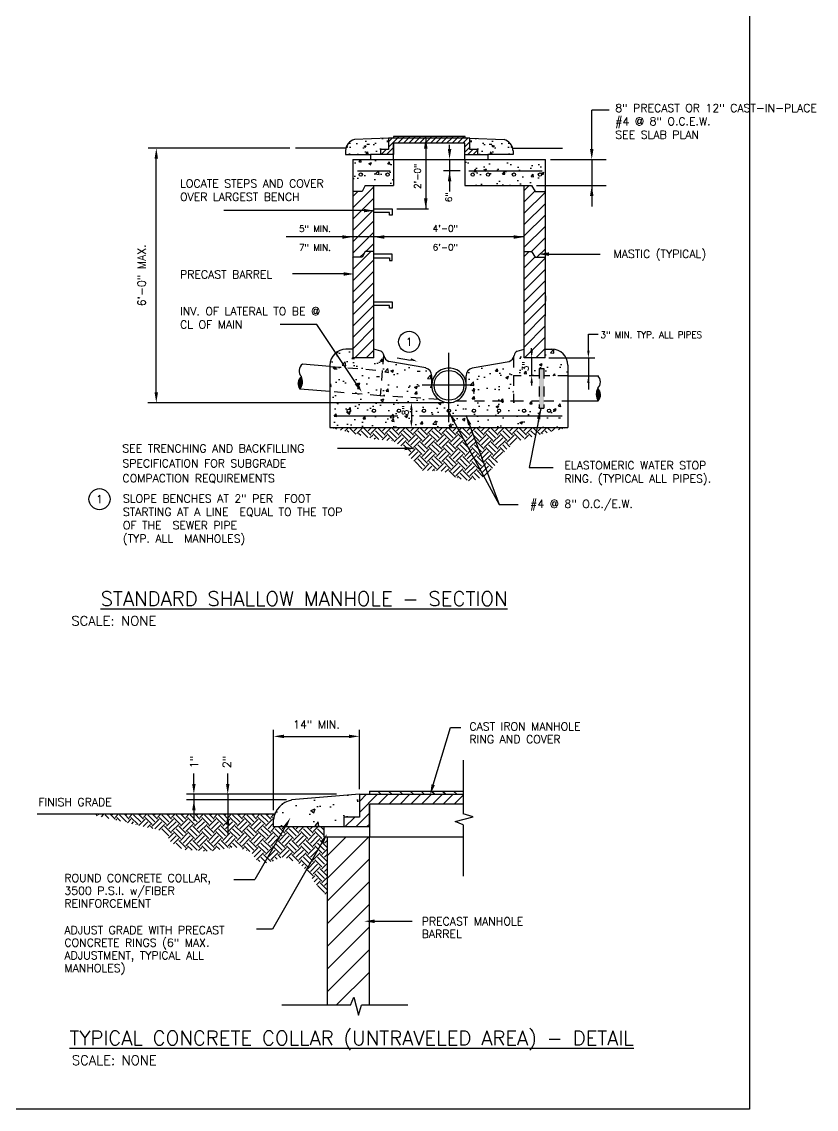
# Model space of a CAD drawing. Header units: inches. Extents: x 2.6 to 32.3, y 1.6 to 22.4.
# Drawn here: x 22.35 to 32.27, y 1.62 to 15.2 of the extents above; entities that cross this region are included whole.
import ezdxf
from ezdxf.enums import TextEntityAlignment as Align

# ---------------------------------------------------------------- set-up
doc = ezdxf.new("R2010")
doc.units = ezdxf.units.IN
doc.header["$MEASUREMENT"] = 0
doc.linetypes.add('CL7', pattern=[1.1875, 1, -0.0625, 0.0625, -0.0625])
doc.linetypes.add('HD2', pattern=[0.1875, 0.125, -0.0625])
for name, color, linetype in [('W-ANNO-COMM-CENT', 1, 'CL7'), ('W-ANNO-TXT2', 2, 'Continuous'), ('W-ANNO-TXT4', 4, 'Continuous'), ('W-COMM-DET1', 1, 'Continuous'), ('W-COMM-DET2', 2, 'Continuous'), ('W-COMM-DET3', 3, 'Continuous'), ('W-COMM-DET4', 4, 'Continuous'), ('W-COMM-DET6', 6, 'Continuous')]:
    doc.layers.add(name, color=color, linetype=linetype)
doc.styles.add('10', font='ROMANS.shx', dxfattribs={"height": 0.1})
doc.styles.add('12', font='ROMANS.shx', dxfattribs={"height": 0.12})
doc.styles.add('18', font='ROMANS.shx', dxfattribs={"height": 0.18})
doc.styles.add('6', font='ROMANS', dxfattribs={"height": 0.06})
doc.styles.add('8', font='ROMANS.shx', dxfattribs={"height": 0.08})
pattern_1 = [(45, (14.49052, 1276.30506), (-0.070710678, 0.070710678), [])]

# ---------------------------------------------------------------- blocks, each defined once
blk = doc.blocks.new('*X8')
at = {"color": 0}
for p, q in [((13.229, 21.361), (13.377, 21.509)), ((13.229, 21.449), (13.288, 21.509)), ((13.384, 21.427), (13.465, 21.509)), ((13.472, 21.427), (13.554, 21.509)), ((13.561, 21.427), (13.642, 21.509)), ((13.649, 21.427), (13.73, 21.509)), ((13.738, 21.427), (13.819, 21.509)), ((13.826, 21.427), (13.907, 21.509)), ((13.914, 21.427), (13.996, 21.509)), ((14.003, 21.427), (14.084, 21.509)), ((14.091, 21.427), (14.172, 21.509)), ((14.179, 21.427), (14.261, 21.509)), ((14.268, 21.427), (14.349, 21.509)), ((14.356, 21.427), (14.437, 21.509)), ((14.445, 21.427), (14.526, 21.509)), ((13.102, 21.322), (13.103, 21.323)), ((13.11, 21.242), (13.191, 21.323)), ((13.199, 21.242), (13.31, 21.354)), ((14.48, 21.374), (14.561, 21.455)), ((14.48, 21.285), (14.561, 21.367)), ((14.525, 21.242), (14.606, 21.323)), ((14.613, 21.242), (14.688, 21.317)), ((13.287, 21.242), (13.31, 21.265))]:
    blk.add_line(p, q, dxfattribs=at)
blk = doc.blocks.new('*X9')
at = {"color": 0}
for p, q in [((13.316, 21.509), (13.312, 21.513)), ((13.405, 21.509), (13.38, 21.534)), ((13.493, 21.509), (13.468, 21.534)), ((13.582, 21.509), (13.557, 21.534)), ((13.67, 21.509), (13.645, 21.534)), ((13.758, 21.509), (13.733, 21.534)), ((13.847, 21.509), (13.822, 21.534)), ((13.935, 21.509), (13.91, 21.534)), ((14.024, 21.509), (13.999, 21.534)), ((14.112, 21.509), (14.087, 21.534)), ((14.2, 21.509), (14.175, 21.534)), ((14.289, 21.509), (14.264, 21.534)), ((14.377, 21.509), (14.352, 21.534)), ((14.465, 21.509), (14.44, 21.534))]:
    blk.add_line(p, q, dxfattribs=at)
blk = doc.blocks.new('*X10')
at = {"color": 0}
for p, q in [((19.401, 21.08), (19.424, 21.104)), ((19.412, 21.109), (19.416, 21.113)), ((19.393, 21.037), (19.438, 21.082)), ((19.393, 21.02), (19.444, 21.07)), ((19.395, 21.057), (19.432, 21.093)), ((19.395, 21.003), (19.449, 21.057)), ((19.397, 20.988), (19.452, 21.043)), ((19.401, 20.974), (19.454, 21.027)), ((19.405, 20.961), (19.454, 21.01)), ((19.411, 20.948), (19.451, 20.989)), ((19.417, 20.937), (19.442, 20.962))]:
    blk.add_line(p, q, dxfattribs=at)
blk = doc.blocks.new('CNOTE')
blk.add_circle((0, 0), 0.132)
at = {"style": '10'}
blk.add_attdef('NOTE', text='', height=0.1, dxfattribs=at).set_placement((0, 0), align=Align.MIDDLE)

msp = doc.modelspace()

# ---------------------------------------------------------------- hatches: boundary and pattern name
at = {"layer": 'W-COMM-DET1'}
h = msp.add_hatch(dxfattribs=at)
h.set_pattern_fill('AR-CONC', color=256, scale=0.04, style=0)
h.set_pattern_definition([(50, (32.7821, 1276.43706), (0.286904073, -0.025100854), [0.03, -0.33]), (355, (32.7821, 1276.43706), (-0.055500533, 0.300876853), [0.024, -0.264]), (100.4514, (32.80601, 1276.43496), (0.23140375, 0.275775817), [0.025496076, -0.280456845]), (46.1842, (32.7821, 1276.51706), (0.42689642, -0.06620761), [0.045, -0.495]), (96.6356, (32.8177, 1276.51154), (0.37386508, 0.38964715), [0.03824412, -0.4206852]), (351.1842, (32.7821, 1276.51706), (0.37386478, 0.38964744), [0.036, -0.396]), (21, (32.8221, 1276.49706), (0.23876282, -0.161047556), [0.03, -0.33]), (326, (32.8221, 1276.49706), (0.09732613, 0.29006002), [0.024, -0.264]), (71.4514, (32.842, 1276.48364), (0.33608905, 0.1290122), [0.025496076, -0.280456845]), (37.5, (32.78211, 1276.43706), (0.004863942, 0.1331575415), [0, -0.2608, 0, -0.268, 0, -0.265]), (7.5, (32.7821, 1276.43706), (0.105227815, 0.157764685), [0, -0.1528, 0, -0.2548, 0, -0.101]), (327.5, (32.69291, 1276.43706), (0.2135289745, -0.009021949), [0, -0.1, 0, -0.312, 0, -0.414]), (317.5, (32.6529, 1276.43706), (0.233274468, 0.040041993), [0, -0.13, 0, -0.2072, 0, -0.294])])
h.paths.add_polyline_path([(26.928, 13.751), (26.39, 13.751), (26.39, 13.547), (26.727, 13.547), (26.83, 13.547), (26.83, 13.609), (26.928, 13.609)])
h.paths.add_polyline_path([(26.739, 13.64, -1), (26.709, 13.64, -1)], flags=16)
h.paths.add_polyline_path([(26.502, 13.64, -1), (26.472, 13.64, -1)], flags=16)
h = msp.add_hatch(dxfattribs=at)
h.set_pattern_fill('AR-CONC', color=256, scale=0.04, style=0)
h.set_pattern_definition([(130, (22.09217, 1276.43706), (-0.286904073, -0.025100854), [0.03, -0.33]), (185, (22.09217, 1276.43706), (0.055500533, 0.300876853), [0.024, -0.264]), (79.5486, (22.06826, 1276.43496), (-0.23140375, 0.275775817), [0.025496076, -0.280456845]), (133.8158, (22.09217, 1276.51706), (-0.42689642, -0.06620761), [0.045, -0.495]), (83.3644, (22.0566, 1276.51154), (-0.37386508, 0.38964715), [0.03824412, -0.4206852]), (188.8158, (22.09217, 1276.51706), (-0.37386478, 0.38964744), [0.036, -0.396]), (159, (22.05217, 1276.49706), (-0.23876282, -0.161047556), [0.03, -0.33]), (214, (22.05217, 1276.49706), (-0.09732613, 0.29006002), [0.024, -0.264]), (108.5486, (22.03228, 1276.48364), (-0.33608905, 0.1290122), [0.025496076, -0.280456845]), (142.5, (22.09217, 1276.43706), (-0.004863942, 0.1331575415), [0, -0.2608, 0, -0.268, 0, -0.265]), (172.5, (22.09217, 1276.43706), (-0.105227815, 0.157764685), [0, -0.1528, 0, -0.2548, 0, -0.101]), (212.5, (22.18137, 1276.43706), (-0.2135289745, -0.009021949), [0, -0.1, 0, -0.312, 0, -0.414]), (222.5, (22.22137, 1276.43706), (-0.233274468, 0.040041993), [0, -0.13, 0, -0.2072, 0, -0.294])])
h.paths.add_polyline_path([(27.946, 13.751), (28.484, 13.751), (28.484, 13.547), (28.147, 13.547), (28.044, 13.547), (28.044, 13.609), (27.946, 13.609)])
h.paths.add_polyline_path([(28.136, 13.64, 1), (28.165, 13.64, 1)], flags=16)
h.paths.add_polyline_path([(28.372, 13.64, 1), (28.402, 13.64, 1)], flags=16)
h = msp.add_hatch(dxfattribs=at)
h.set_pattern_fill('AR-CONC', color=256, scale=0.05, style=0)
h.set_pattern_definition([(50, (14.49052, 1276.30506), (0.35863009, -0.03137607), [0.0375, -0.4125]), (355, (14.4905, 1276.30506), (-0.06937567, 0.37609607), [0.03, -0.33]), (100.4514, (14.5204, 1276.30245), (0.28925469, 0.34471977), [0.0318701, -0.35057106]), (46.1842, (14.4905, 1276.40506), (0.53362052, -0.0827595), [0.05625, -0.61875]), (96.6356, (14.535, 1276.39816), (0.46733135, 0.48705894), [0.04780514, -0.5258565]), (351.1842, (14.4905, 1276.40506), (0.46733097, 0.4870593), [0.045, -0.495]), (21, (14.54052, 1276.38006), (0.298453526, -0.201309445), [0.0375, -0.4125]), (326, (14.5405, 1276.38006), (0.12165767, 0.36257502), [0.03, -0.33]), (71.4514, (14.5654, 1276.3633), (0.42011131, 0.16126525), [0.0318701, -0.35057106]), (37.5, (14.49052, 1276.30506), (0.006079928, 0.166446927), [0, -0.326, 0, -0.335, 0, -0.33125]), (7.5, (14.49052, 1276.30506), (0.131534769, 0.197205856), [0, -0.191, 0, -0.3185, 0, -0.12625]), (327.5, (14.37902, 1276.30506), (0.266911218, -0.011277436), [0, -0.125, 0, -0.39, 0, -0.5175]), (317.5, (14.32902, 1276.30506), (0.291593085, 0.05005249), [0, -0.1625, 0, -0.259, 0, -0.3675])])
h.paths.add_polyline_path([(26.99, 13.485), (26.482, 13.485), (26.482, 13.158), (26.99, 13.158)])
h.paths.add_polyline_path([(26.747, 13.325, -1), (26.767, 13.325, -1)], flags=16)
h.paths.add_polyline_path([(26.919, 13.325, -1), (26.939, 13.325, -1)], flags=16)
h.paths.add_polyline_path([(26.562, 13.325, -1), (26.583, 13.325, -1)], flags=16)
h.paths.add_polyline_path([(28.889, 13.485), (28.484, 13.485), (28.147, 13.485), (27.884, 13.485), (27.884, 13.158), (28.889, 13.158)])
h.paths.add_polyline_path([(28.145, 13.325, -1), (28.165, 13.325, -1)], flags=16)
h.paths.add_polyline_path([(27.965, 13.325, -1), (27.986, 13.325, -1)], flags=16)
h.paths.add_polyline_path([(28.321, 13.325, -1), (28.342, 13.325, -1)], flags=16)
h.paths.add_polyline_path([(28.502, 13.325, -1), (28.481, 13.325, -1)], flags=16)
h.paths.add_polyline_path([(28.678, 13.325, -1), (28.658, 13.325, -1)], flags=16)
h.paths.add_polyline_path([(28.839, 13.325, -1), (28.818, 13.325, -1)], flags=16)
h = msp.add_hatch(dxfattribs=at)
h.set_pattern_fill('ANSI31', color=256, scale=0.8, style=0)
h.set_pattern_definition([(45, (12.34827, 1277.05392), (-0.070710678, 0.070710678), [])])
h.paths.add_polyline_path([(26.746, 12.787), (26.745, 13.158), (26.635, 13.158), (26.598, 13.084), (26.482, 13.085), (26.482, 12.262), (26.598, 12.262), (26.635, 12.336), (26.745, 12.336)])
h = msp.add_hatch(dxfattribs=at)
h.set_pattern_fill('ANSI31', color=256, scale=0.8, style=0)
h.set_pattern_definition([(45, (14.49052, 1277.12773), (-0.070710678, 0.070710678), [])])
h.paths.add_polyline_path([(28.889, 12.861), (28.889, 13.086), (28.759, 13.086), (28.715, 13.158), (28.624, 13.158), (28.624, 12.336), (28.715, 12.336), (28.759, 12.263), (28.889, 12.263)])
h = msp.add_hatch(dxfattribs=at)
h.set_pattern_fill('ANSI31', color=256, scale=0.8, style=0)
h.set_pattern_definition(pattern_1)
h.paths.add_polyline_path([(26.482, 12.262), (26.598, 12.262), (26.635, 12.336), (26.745, 12.336), (26.745, 11.005), (26.482, 11.005)])
h = msp.add_hatch(dxfattribs=at)
h.set_pattern_fill('ANSI31', color=256, scale=0.8, style=0)
h.set_pattern_definition(pattern_1)
h.paths.add_polyline_path([(28.889, 12.263), (28.759, 12.263), (28.715, 12.336), (28.624, 12.336), (28.624, 11.005), (28.887, 11.005)])
h = msp.add_hatch(dxfattribs=at)
h.set_pattern_fill('AR-CONC', color=256, scale=0.05, style=0)
h.set_pattern_definition([(50, (-8.54895, 0), (0.35863, -0.031376), [0.0375, -0.4125]), (355, (-8.54895, 0), (-0.0693757, 0.376096), [0.03, -0.33]), (100.4514, (-8.51906, -0.0026), (0.2892544, 0.34472), [0.03187, -0.350571]), (46.1842, (-8.54895, 0.1), (0.5336207, -0.0827596), [0.05625, -0.61875]), (96.6356, (-8.5045, 0.0931), (0.467331, 0.487059), [0.047805, -0.525857]), (351.1842, (-8.54895, 0.1), (0.467331, 0.487059), [0.045, -0.495]), (21, (-8.49895, 0.075), (0.2984535, -0.2013094), [0.0375, -0.4125]), (326, (-8.49895, 0.075), (0.1216577, 0.362575), [0.03, -0.33]), (71.4514, (-8.47408, 0.05822), (0.4201112, 0.1612656), [0.03187, -0.350571]), (37.5, (-8.54895, 0), (0.00607993, 0.16644693), [0, -0.326, 0, -0.335, 0, -0.33125]), (7.5, (-8.54895, 0), (0.1315348, 0.19720586), [0, -0.191, 0, -0.3185, 0, -0.12625]), (327.5, (-8.66045, 0), (0.2669112, -0.01127744), [0, -0.125, 0, -0.39, 0, -0.5175]), (317.5, (-8.71045, 0), (0.2915931, 0.0500525), [0, -0.1625, 0, -0.259, 0, -0.3675])])
edge = h.paths.add_edge_path(flags=16)
edge.add_arc((26.432, 10.345), 0.0206, 0, 360)
edge = h.paths.add_edge_path(flags=16)
edge.add_arc((26.745, 10.345), 0.0206, 0, 360)
edge = h.paths.add_edge_path(flags=16)
edge.add_arc((27.058, 10.345), 0.0206, 0, 360)
edge = h.paths.add_edge_path(flags=16)
edge.add_arc((27.371, 10.345), 0.0206, 0, 360)
edge = h.paths.add_edge_path(flags=16)
edge.add_arc((28.935, 10.345), 0.0206, 0, 360)
edge = h.paths.add_edge_path(flags=16)
edge.add_arc((28.622, 10.345), 0.0206, 0, 360)
edge = h.paths.add_edge_path(flags=16)
edge.add_arc((28.309, 10.345), 0.0206, 0, 360)
edge = h.paths.add_edge_path(flags=16)
edge.add_arc((27.683, 10.345), 0.0206, 0, 360)
edge = h.paths.add_edge_path(flags=16)
edge.add_arc((27.996, 10.345), 0.0206, 0, 360)
edge = h.paths.add_edge_path()
edge.add_line((28.888, 11.114), (28.887, 11.005))
edge.add_line((28.887, 11.005), (28.624, 11.005))
edge.add_line((28.624, 11.005), (28.624, 11.114))
edge.add_line((28.624, 11.114), (28.536, 11.09))
edge.add_arc((28.568, 11.027), 0.0706, 116.8792, 173.8739)
edge.add_arc((28.404, 11.051), 0.0951, 288.3729, 349.5902, ccw=False)
edge.add_line((28.434, 10.961), (27.972, 10.88))
edge.add_arc((27.999, 10.783), 0.1, 105.6326, 180)
edge.add_line((27.899, 10.783), (27.899, 10.663))
edge.add_arc((27.683, 10.663), 0.216, -174.6465, 0.1847, ccw=False)
edge.add_line((27.468, 10.642), (27.468, 10.783))
edge.add_arc((27.368, 10.783), 0.1, 0, 74.3674)
edge.add_line((27.395, 10.88), (26.933, 10.961))
edge.add_arc((26.963, 11.051), 0.0951, 190.4098, 251.6271, ccw=False)
edge.add_arc((26.799, 11.027), 0.0706, 6.1261, 63.1208)
edge.add_line((26.831, 11.09), (26.745, 11.114))
edge.add_line((26.745, 11.114), (26.745, 11.005))
edge.add_line((26.745, 11.005), (26.482, 11.005))
edge.add_line((26.482, 11.005), (26.482, 11.114))
edge.add_line((26.482, 11.114), (26.397, 11.114))
edge.add_arc((26.397, 10.914), 0.2, 90, 180)
edge.add_line((26.197, 10.914), (26.197, 10.137))
edge.add_line((26.197, 10.137), (29.17, 10.137))
edge.add_line((29.17, 10.137), (29.17, 10.468))
edge.add_line((29.17, 10.468), (28.871, 10.468))
edge.add_line((28.871, 10.468), (28.871, 10.379))
edge.add_line((28.871, 10.379), (28.809, 10.379))
edge.add_line((28.809, 10.379), (28.809, 10.468))
edge.add_line((28.809, 10.468), (28.49, 10.468))
edge.add_line((28.49, 10.468), (28.49, 10.783))
edge.add_line((28.49, 10.783), (28.809, 10.783))
edge.add_line((28.809, 10.783), (28.809, 10.872))
edge.add_line((28.809, 10.872), (28.871, 10.872))
edge.add_line((28.871, 10.872), (28.871, 10.783))
edge.add_line((28.871, 10.783), (29.17, 10.783))
edge.add_line((29.17, 10.783), (29.17, 10.914))
edge.add_arc((28.97, 10.914), 0.2, 0, 90)
edge.add_line((28.97, 11.114), (28.886, 11.114))
h = msp.add_hatch(dxfattribs=at)
h.set_pattern_fill('EARTH', color=256, scale=0.5, angle=45, style=0)
h.set_pattern_definition([(45, (11.15237, 46.47897), (1e-17, 0.1767767), [0.125, -0.125]), (45, (11.11922, 46.51211), (1e-17, 0.1767767), [0.125, -0.125]), (45, (11.08607, 46.54526), (1e-17, 0.1767767), [0.125, -0.125]), (135, (11.08607, 46.56736), (-0.1767767, 3e-17), [0.125, -0.125]), (135, (11.11922, 46.6005), (-0.1767767, 3e-17), [0.125, -0.125]), (135, (11.15237, 46.63365), (-0.1767767, 3e-17), [0.125, -0.125])])
h.paths.add_polyline_path([(26.198, 10.138), (29.17, 10.138), (28.724, 10.022), (28.528, 9.962), (28.391, 9.852), (28.287, 9.694), (28.134, 9.53), (28.03, 9.486), (27.905, 9.465), (27.752, 9.519), (27.615, 9.59), (27.462, 9.596), (27.347, 9.601), (27.183, 9.781), (27.134, 9.88), (26.981, 9.967), (26.735, 9.995)])
h = msp.add_hatch(dxfattribs=at)
h.set_pattern_fill('AR-CONC', color=256, scale=0.08, style=0)
h.set_pattern_definition([(50, (38.27645, 2530.9256), (0.57380815, -0.05020171), [0.06, -0.66]), (355, (38.27645, 2530.9256), (-0.11100107, 0.60175371), [0.048, -0.528]), (100.4514, (38.32427, 2530.9214), (0.4628075, 0.55155163), [0.05099215, -0.56091369]), (46.1842, (38.27645, 2531.0856), (0.85379284, -0.13241521), [0.09, -0.99]), (96.6356, (38.3476, 2531.0746), (0.74773016, 0.7792943), [0.07648823, -0.8413704]), (351.1842, (38.27645, 2531.0856), (0.74772956, 0.77929488), [0.072, -0.792]), (21, (38.35645, 2531.0456), (0.47752564, -0.32209511), [0.06, -0.66]), (326, (38.35645, 2531.0456), (0.19465227, 0.58012004), [0.048, -0.528]), (71.4514, (38.39625, 2531.01876), (0.6721781, 0.2580244), [0.05099215, -0.56091369]), (37.5, (38.27645, 2530.9256), (0.009727884, 0.266315083), [0, -0.5216, 0, -0.536, 0, -0.53]), (7.5, (38.27645, 2530.9256), (0.21045563, 0.31552937), [0, -0.3056, 0, -0.5096, 0, -0.202]), (327.5, (38.09805, 2530.9256), (0.427057949, -0.018043897), [0, -0.2, 0, -0.624, 0, -0.828]), (317.5, (38.01805, 2530.9256), (0.466548935, 0.080083986), [0, -0.26, 0, -0.4144, 0, -0.588])])
h.paths.add_polyline_path([(26.568, 5.554), (25.492, 5.554), (25.492, 5.146), (26.166, 5.146), (26.373, 5.146), (26.373, 5.27), (26.568, 5.27)])
h.paths.add_polyline_path([(26.19, 5.331, -1), (26.13, 5.331, -1)], flags=16)
h.paths.add_polyline_path([(25.716, 5.331, -1), (25.657, 5.331, -1)], flags=16)
h = msp.add_hatch(dxfattribs=at)
h.set_pattern_fill('EARTH', color=256, scale=0.5, angle=45, style=0)
h.set_pattern_definition([(45, (0, 45.74732), (1e-17, 0.1767767), [0.125, -0.125]), (45, (-0.03315, 45.78047), (1e-17, 0.1767767), [0.125, -0.125]), (45, (-0.06629, 45.81361), (1e-17, 0.1767767), [0.125, -0.125]), (135, (-0.06629, 45.83571), (-0.1767767, 3e-17), [0.125, -0.125]), (135, (-0.03315, 45.86886), (-0.1767767, 3e-17), [0.125, -0.125]), (135, (1e-17, 45.902), (-0.1767767, 3e-17), [0.125, -0.125])])
h.paths.add_polyline_path([(23.217, 5.304), (25.506, 5.304), (25.489, 5.241), (25.489, 5.146), (26.12, 5.146), (26.12, 5.022), (26.163, 5.022), (26.163, 4.276), (26.026, 4.425), (25.903, 4.602), (25.818, 4.687), (25.657, 4.757), (25.566, 4.762), (25.481, 4.714), (25.4, 4.698), (25.283, 4.725), (25.208, 4.837), (25.02, 4.896), (24.699, 4.843), (24.373, 4.859), (24.212, 4.95), (24.159, 5.035), (24.116, 5.094)])
at = {"layer": 'W-COMM-DET2', "linetype": 'HD2'}
msp.add_hatch(color=2, dxfattribs=at).paths.add_polyline_path([(28.871, 10.379), (28.809, 10.379), (28.809, 10.872), (28.871, 10.872)])

# ---------------------------------------------------------------- linework, layer by layer
at = {"layer": 'DEFPOINTS'}
msp.add_lwpolyline([(2.562, 22.386), (31.437, 22.386), (31.437, 1.62), (2.562, 1.62)], close=True, dxfattribs=at)
at = {"layer": 'W-ANNO-COMM-CENT'}
for p, q in [((27.684, 10.204), (27.684, 11.07)), ((27.997, 10.663), (27.348, 10.663))]:
    msp.add_line(p, q, dxfattribs=at)
at = {"layer": 'W-ANNO-TXT2'}
for p, q in [((26.622, 12.846), (24.87, 12.846)), ((28.932, 12.302), (29.572, 12.302)), ((26.369, 12.054), (25.728, 12.054)), ((28.889, 11.779), (28.889, 11.714)), ((26.031, 11.423), (25.575, 11.423)), ((26.524, 10.685), (26.031, 11.423)), ((27.203, 10.974), (27.037, 11.001)), ((28.83, 10.375), (28.687, 9.638)), ((27.688, 10.321), (28.313, 9.174)), ((27.896, 10.29), (28.313, 9.174)), ((27.268, 10.137), (27.294, 10.137)), ((27.195, 9.874), (26.293, 9.874)), ((28.687, 9.638), (28.987, 9.638)), ((28.313, 9.174), (28.55, 9.174)), ((27.487, 5.673), (27.702, 6.39)), ((27.702, 6.39), (27.834, 6.39)), ((25.637, 5.149), (25.26, 4.491)), ((26.097, 4.948), (25.48, 3.871)), ((24.994, 4.491), (25.26, 4.491)), ((26.754, 3.968), (27.225, 3.968)), ((25.48, 3.871), (25.279, 3.871))]:
    msp.add_line(p, q, dxfattribs=at)
for points in [[(26.622, 12.867), (26.622, 12.824), (26.752, 12.846)], [(28.932, 12.28), (28.932, 12.324), (28.802, 12.302)], [(26.369, 12.076), (26.369, 12.032), (26.499, 12.054)], [(27.211, 11.002), (27.202, 10.974), (27.292, 10.959)], [(26.542, 10.697), (26.505, 10.673), (26.596, 10.577)], [(28.783, 10.247), (28.825, 10.239), (28.828, 10.371)], [(27.732, 10.199), (27.77, 10.221), (27.687, 10.323)], [(27.922, 10.162), (27.962, 10.178), (27.895, 10.291)], [(27.129, 9.896), (27.129, 9.852), (27.259, 9.874)], [(27.508, 5.667), (27.466, 5.68), (27.449, 5.549)], [(25.619, 5.159), (25.656, 5.138), (25.702, 5.261)], [(26.078, 4.959), (26.116, 4.938), (26.162, 5.061)], [(26.754, 3.946), (26.754, 3.99), (26.624, 3.968)]]:
    msp.add_solid(points, dxfattribs=at)
at = {"layer": 'W-COMM-DET1'}
for p, q in [((29.468, 13.615), (29.468, 14.102)), ((29.687, 14.102), (29.468, 14.102)), ((27.394, 13.751), (27.394, 12.867)), ((25.695, 13.626), (23.925, 13.626)), ((27.691, 13.615), (27.691, 13.669)), ((24.027, 10.576), (24.027, 13.496)), ((26.99, 13.485), (27.884, 13.485)), ((27.691, 13.485), (27.691, 13.083)), ((28.951, 13.485), (29.648, 13.485)), ((29.468, 13.485), (29.468, 12.898)), ((27.822, 13.343), (27.614, 13.343)), ((28.778, 13.158), (29.648, 13.158)), ((27.032, 12.867), (27.43, 12.867)), ((28.624, 12.516), (25.65, 12.516)), ((29.426, 11.095), (29.426, 11.304)), ((29.426, 11.304), (29.549, 11.304)), ((28.717, 11.095), (28.717, 11.127)), ((28.717, 11.005), (28.717, 10.783)), ((28.931, 11.005), (29.506, 11.005)), ((29.426, 11.005), (29.426, 10.609)), ((29.426, 10.773), (29.426, 10.733)), ((28.717, 10.693), (28.717, 10.661)), ((27.621, 10.446), (23.919, 10.446)), ((27.214, 10.356), (27.214, 10.227)), ((25.492, 5.355), (25.492, 6.36)), ((25.622, 6.278), (26.434, 6.278)), ((26.564, 5.616), (26.564, 6.36)), ((24.496, 5.684), (24.496, 5.814)), ((24.919, 5.684), (24.919, 5.814)), ((26.279, 5.554), (24.403, 5.554)), ((25.653, 5.483), (24.403, 5.483)), ((24.496, 5.554), (24.496, 5.223)), ((24.919, 5.554), (24.919, 5.044)), ((26.163, 4.785), (26.399, 5.022)), ((26.163, 4.502), (26.682, 5.022)), ((26.689, 5.022), (27.863, 5.022)), ((26.163, 4.22), (26.689, 4.746)), ((26.163, 3.937), (26.689, 4.463)), ((26.163, 3.654), (26.689, 4.18)), ((26.163, 3.371), (26.689, 3.897)), ((26.163, 3.088), (26.689, 3.614)), ((26.276, 2.919), (26.689, 3.331))]:
    msp.add_line(p, q, dxfattribs=at)
at = {"layer": 'W-COMM-DET1', "linetype": 'HD2'}
for p, q in [((26.866, 11.05), (26.852, 10.885)), ((28.49, 11.009), (28.49, 10.783)), ((27.557, 10.487), (26.823, 10.533)), ((27.778, 10.468), (28.49, 10.468))]:
    msp.add_line(p, q, dxfattribs=at)
at = {"layer": 'W-COMM-DET1'}
for points in [[(27.372, 13.621), (27.416, 13.621), (27.394, 13.751)], [(24.005, 13.496), (24.048, 13.496), (24.027, 13.626)], [(27.67, 13.615), (27.713, 13.615), (27.691, 13.485)], [(29.446, 13.615), (29.49, 13.615), (29.468, 13.485)], [(27.67, 13.213), (27.713, 13.213), (27.691, 13.343)], [(29.446, 13.028), (29.49, 13.028), (29.468, 13.158)], [(27.416, 12.997), (27.372, 12.997), (27.394, 12.867)], [(26.352, 12.538), (26.352, 12.494), (26.482, 12.516)], [(26.875, 12.494), (26.875, 12.538), (26.745, 12.516)], [(28.494, 12.538), (28.494, 12.494), (28.624, 12.516)], [(28.702, 11.095), (28.732, 11.095), (28.717, 11.005)], [(29.411, 11.095), (29.441, 11.095), (29.426, 11.005)], [(28.702, 10.693), (28.732, 10.693), (28.717, 10.783)], [(29.411, 10.693), (29.441, 10.693), (29.426, 10.783)], [(24.005, 10.576), (24.048, 10.576), (24.027, 10.446)], [(27.199, 10.356), (27.229, 10.356), (27.214, 10.446)], [(27.199, 10.227), (27.229, 10.227), (27.214, 10.137)], [(25.622, 6.299), (25.622, 6.256), (25.492, 6.278)], [(26.434, 6.299), (26.434, 6.256), (26.564, 6.278)], [(24.475, 5.684), (24.518, 5.684), (24.496, 5.554)], [(24.898, 5.684), (24.941, 5.684), (24.919, 5.554)], [(24.475, 5.353), (24.518, 5.353), (24.496, 5.483)], [(24.898, 5.174), (24.941, 5.174), (24.919, 5.304)]]:
    msp.add_solid(points, dxfattribs=at)
at = {"layer": 'W-COMM-DET2'}
for p, q in [((26.395, 13.626), (25.768, 13.626)), ((27.884, 13.689), (26.99, 13.689)), ((26.99, 13.485), (26.99, 13.689)), ((26.99, 13.689), (26.99, 13.547)), ((27.884, 13.485), (27.884, 13.689)), ((28.479, 13.626), (29.104, 13.626)), ((26.99, 13.547), (26.705, 13.547)), ((26.705, 13.547), (26.705, 13.485)), ((27.884, 13.547), (28.171, 13.547)), ((28.171, 13.547), (28.171, 13.485)), ((26.197, 10.9), (25.853, 10.929)), ((29.17, 10.783), (29.544, 10.783)), ((26.197, 10.584), (25.821, 10.615)), ((29.17, 10.468), (29.549, 10.468)), ((27.863, 5.98), (27.863, 5.308)), ((26.691, 5.592), (27.863, 5.592)), ((26.691, 5.592), (26.691, 5.554)), ((26.564, 5.554), (27.863, 5.554)), ((26.564, 5.554), (26.564, 5.27)), ((25.506, 5.304), (22.539, 5.304)), ((27.863, 5.429), (26.689, 5.429)), ((26.689, 5.146), (26.689, 5.429)), ((26.689, 5.429), (26.689, 5.022)), ((26.37, 5.27), (26.37, 5.146)), ((26.564, 5.27), (26.37, 5.27)), ((27.863, 5.172), (27.863, 4.533)), ((26.12, 5.146), (26.12, 5.022)), ((26.689, 5.146), (26.12, 5.146)), ((26.12, 5.022), (26.163, 5.022)), ((26.452, 2.919), (25.596, 2.919)), ((27.168, 2.919), (26.589, 2.919))]:
    msp.add_line(p, q, dxfattribs=at)
at = {"layer": 'W-COMM-DET2', "color": 2, "linetype": 'HD2'}
for p, q in [((26.197, 10.9), (26.849, 10.847)), ((28.809, 10.872), (28.809, 10.379)), ((28.809, 10.872), (28.871, 10.872)), ((28.871, 10.872), (28.871, 10.379)), ((26.849, 10.847), (26.823, 10.533)), ((28.49, 10.783), (28.49, 10.468)), ((28.809, 10.783), (28.49, 10.783)), ((29.17, 10.783), (28.871, 10.783)), ((26.823, 10.533), (26.197, 10.584)), ((28.49, 10.468), (28.809, 10.468)), ((28.871, 10.468), (29.17, 10.468)), ((28.809, 10.379), (28.871, 10.379))]:
    msp.add_line(p, q, dxfattribs=at)
at = {"layer": 'W-COMM-DET2'}
for points in [[(28.044, 13.547), (28.044, 13.609), (27.946, 13.609), (27.946, 13.751), (26.928, 13.751), (26.928, 13.609), (26.83, 13.609), (26.83, 13.547)], [(27.885, 13.751), (27.885, 13.77), (26.991, 13.77), (26.991, 13.751)], [(26.745, 12.867), (26.975, 12.867), (26.975, 12.787), (26.939, 12.787), (26.939, 12.823), (26.745, 12.823)], [(26.745, 12.256), (26.939, 12.256), (26.939, 12.221), (26.975, 12.221), (26.975, 12.3), (26.745, 12.3)], [(26.745, 11.705), (26.975, 11.705), (26.975, 11.626), (26.939, 11.626), (26.939, 11.661), (26.745, 11.661)], [(27.863, 5.172), (27.763, 5.215), (27.986, 5.271), (27.863, 5.308)], [(26.452, 2.919), (26.496, 3.019), (26.552, 2.796), (26.589, 2.919)]]:
    msp.add_lwpolyline(points, dxfattribs=at)
msp.add_circle((27.684, 10.663), 0.186, dxfattribs=at)
for centre, radius, start, end in [((25.921, 10.844), 0.109, 129.1082, 221.4754), ((27.684, 10.663), 0.216, 10.194, 179.8153), ((25.915, 10.684), 0.116, 130.6344, 216.0969), ((25.695, 10.709), 0.158, 323.4233, 23.3081), ((29.468, 10.705), 0.109, 313.8164, 46.1836), ((29.683, 10.552), 0.158, 151.9837, 211.8685), ((29.461, 10.544), 0.116, 319.1949, 44.6573)]:
    msp.add_arc(centre, radius, start, end, dxfattribs=at)
at = {"layer": 'W-COMM-DET3'}
for p, q in [((26.928, 13.751), (26.502, 13.735)), ((27.946, 13.751), (28.372, 13.735)), ((26.39, 13.595), (26.39, 13.547)), ((28.484, 13.595), (28.484, 13.547)), ((26.39, 13.547), (26.705, 13.547)), ((26.482, 13.485), (26.482, 11.005)), ((26.482, 13.485), (26.99, 13.485)), ((26.99, 13.485), (26.99, 13.158)), ((27.884, 13.485), (27.884, 13.158)), ((27.884, 13.485), (28.889, 13.485)), ((28.484, 13.547), (28.171, 13.547)), ((28.889, 12.038), (28.889, 13.485)), ((26.598, 13.084), (26.482, 13.085)), ((26.635, 13.158), (26.598, 13.084)), ((26.635, 13.158), (26.99, 13.158)), ((26.745, 11.005), (26.745, 13.158)), ((27.884, 13.158), (28.715, 13.158)), ((28.624, 11.005), (28.624, 13.158)), ((28.715, 13.158), (28.759, 13.086)), ((28.759, 13.086), (28.889, 13.086)), ((26.598, 12.262), (26.482, 12.262)), ((26.635, 12.336), (26.598, 12.262)), ((26.745, 12.336), (26.635, 12.336)), ((28.624, 12.336), (28.715, 12.336)), ((28.715, 12.336), (28.759, 12.263)), ((28.759, 12.263), (28.889, 12.263)), ((28.887, 11.005), (28.889, 12.038)), ((26.482, 11.114), (26.397, 11.114)), ((26.745, 11.005), (26.482, 11.005)), ((26.831, 11.09), (26.743, 11.114)), ((28.536, 11.09), (28.624, 11.114)), ((28.887, 11.005), (28.624, 11.005)), ((28.886, 11.114), (28.97, 11.114)), ((26.197, 10.914), (26.197, 10.137)), ((27.395, 10.88), (26.933, 10.961)), ((27.972, 10.88), (28.434, 10.961)), ((29.17, 10.914), (29.17, 10.137)), ((27.468, 10.663), (27.468, 10.783)), ((27.899, 10.663), (27.899, 10.783)), ((26.197, 10.137), (29.17, 10.137)), ((26.564, 5.554), (25.715, 5.483)), ((25.489, 5.241), (25.489, 5.146)), ((26.12, 5.146), (25.489, 5.146)), ((26.163, 5.022), (26.689, 5.022)), ((26.163, 5.022), (26.163, 2.919)), ((26.689, 2.919), (26.689, 5.022))]:
    msp.add_line(p, q, dxfattribs=at)
for centre, radius, start, end in [((26.546, 13.585), 0.156, 106.3163, 176.3756), ((28.328, 13.585), 0.156, 3.6244, 73.6837), ((26.397, 10.914), 0.2, 90, 180), ((26.799, 11.027), 0.0706, 6.1261, 63.1208), ((26.963, 11.051), 0.0951, 190.4098, 251.6271), ((28.404, 11.051), 0.0951, 288.3729, 349.5902), ((28.568, 11.027), 0.0706, 116.8792, 173.8739), ((28.97, 10.914), 0.2, 0, 90), ((27.368, 10.783), 0.1, 0, 74.3674), ((27.999, 10.783), 0.1, 105.6326, 180), ((27.683, 10.663), 0.216, 179.8153, 0.1847), ((25.781, 5.195), 0.295, 102.815, 171.1082)]:
    msp.add_arc(centre, radius, start, end, dxfattribs=at)
at = {"layer": 'W-COMM-DET4'}
for p, q in [((26.541, 13.341), (26.951, 13.341)), ((27.933, 13.341), (28.848, 13.341)), ((26.267, 10.282), (27.043, 10.282)), ((27.316, 10.282), (29.1, 10.282))]:
    msp.add_line(p, q, dxfattribs=at)
for centre in [(26.581, 13.295), (26.916, 13.295), (27.98, 13.295), (28.172, 13.295), (28.496, 13.295), (28.821, 13.295), (26.432, 10.345), (26.745, 10.345), (27.058, 10.345), (27.371, 10.345), (27.683, 10.345), (27.996, 10.345), (28.309, 10.345), (28.622, 10.345), (28.935, 10.345)]:
    msp.add_circle(centre, 0.0206, dxfattribs=at)
at = {"layer": 'W-COMM-DET6', "color": 6}
for p, q in [((26.833, 5.554), (26.795, 5.592)), ((26.968, 5.554), (26.93, 5.592)), ((27.104, 5.554), (27.065, 5.592)), ((27.239, 5.554), (27.201, 5.592)), ((27.374, 5.554), (27.336, 5.592)), ((27.501, 5.554), (27.463, 5.592)), ((27.509, 5.554), (27.471, 5.592)), ((27.637, 5.554), (27.598, 5.592)), ((27.645, 5.554), (27.606, 5.592)), ((27.78, 5.554), (27.742, 5.592)), ((26.564, 5.328), (26.79, 5.554)), ((26.564, 5.463), (26.655, 5.554)), ((26.698, 5.554), (26.691, 5.561)), ((26.801, 5.429), (26.926, 5.554)), ((26.937, 5.429), (27.061, 5.554)), ((27.072, 5.429), (27.196, 5.554)), ((27.207, 5.429), (27.331, 5.554)), ((27.342, 5.429), (27.467, 5.554)), ((27.477, 5.429), (27.602, 5.554)), ((27.613, 5.429), (27.737, 5.554)), ((27.748, 5.429), (27.863, 5.544)), ((26.518, 5.146), (26.689, 5.317)), ((26.37, 5.268), (26.371, 5.27)), ((26.383, 5.146), (26.507, 5.27)), ((26.653, 5.146), (26.689, 5.181))]:
    msp.add_line(p, q, dxfattribs=at)

# ---------------------------------------------------------------- block references
at = {"layer": 'W-ANNO-TXT2'}
for p in [(27.186, 11.206), (23.317, 9.241)]:
    msp.add_blockref('CNOTE', p, dxfattribs=at).add_auto_attribs({'NOTE': '1'})
at = {"layer": 'W-COMM-DET1'}
for name, p, xscale, yscale, zscale in [('*X8', (16.808, -2.703), 0.7650000000000001, 0.7650000000000001, 0.7650000000000001), ('*X9', (16.808, -2.703), 0.7650000000000001, 0.7650000000000001, 0.7650000000000001), ('*X10', (13.04, -7.321), 0.8500000000000001, 0.8500000000000001, 0.8500000000000001)]:
    msp.add_blockref(name, p, dxfattribs=dict(at, xscale=xscale, yscale=yscale, zscale=zscale))
at = {"layer": 'W-COMM-DET1', "xscale": -0.85, "yscale": 0.8500000000000014, "zscale": 0.8500000000000001, "rotation": 355.2917979301902}
msp.add_blockref('*X10', (40.815, -8.47), dxfattribs=at)

# ---------------------------------------------------------------- texts
at = {"layer": 'W-ANNO-TXT2', "style": '10'}
msp.add_text('6\'-0" MAX.', height=0.1, rotation=90, dxfattribs=at).set_placement((23.844, 12.036), align=Align.MIDDLE)
at = {"layer": 'W-ANNO-TXT2'}
for s, height, style, p in [('MASTIC (TYPICAL)', 0.1, '10', (29.74, 12.255)), ('PRECAST BARREL', 0.1, '6', (24.323, 11.998)), ('SEE TRENCHING AND BACKFILLING', 0.1, '6', (23.602, 9.825)), ('SPECIFICATION FOR SUBGRADE', 0.1, '6', (23.603, 9.638)), ('COMPACTION REQUIREMENTS', 0.1, '6', (23.604, 9.452)), ('#4 @ 8" O.C./E.W.', 0.1, '6', (28.698, 9.132)), ('SCALE: NONE', 0.12, '12', (22.966, 7.661)), ('CAST IRON MANHOLE', 0.1, '10', (27.939, 6.351)), ('RING AND COVER', 0.1, '10', (27.939, 6.192)), ('FINISH GRADE', 0.1, '10', (22.553, 5.407)), ('ROUND CONCRETE COLLAR, ', 0.1, '10', (22.878, 4.458)), ('3500 P.S.I. w/FIBER', 0.1, '10', (22.878, 4.3)), ('REINFORCEMENT', 0.1, '10', (22.878, 4.141)), ('PRECAST MANHOLE', 0.1, '10', (27.343, 3.917)), ('ADJUST GRADE WITH PRECAST ', 0.1, '10', (22.878, 3.808)), ('BARREL', 0.1, '10', (27.343, 3.759)), ('CONCRETE RINGS (6" MAX.', 0.1, '10', (22.878, 3.65)), ('ADJUSTMENT, TYPICAL ALL', 0.1, '10', (22.878, 3.492)), ('MANHOLES)', 0.1, '10', (22.878, 3.333)), ('SCALE: NONE', 0.12, '12', (22.972, 2.172))]:
    msp.add_text(s, height=height, dxfattribs=dict(at, style=style)).set_placement(p)
at = {"layer": 'W-ANNO-TXT2', "style": '10'}
msp.add_text('14" MIN.', height=0.1, dxfattribs=at).set_placement((26.028, 6.426), align=Align.MIDDLE)
for s, p in [('1"', (24.548, 5.881)), ('2"', (24.958, 5.881))]:
    msp.add_text(s, height=0.1, rotation=90, dxfattribs=at).set_placement(p)
at = {"layer": 'W-ANNO-TXT2', "char_height": 0.1, "attachment_point": 1, "style": '10'}
for s, insert, width in [('8" PRECAST OR 12" CAST-IN-PLACE\\P#4 @ 8" O.C.E.W.\\PSEE SLAB PLAN', (29.762, 14.177), 2.82727), ('LOCATE STEPS AND COVER OVER LARGEST BENCH', (24.323, 13.234), 1.95899), ('INV. OF LATERAL TO BE @ CL OF MAIN', (24.323, 11.638), 1.959), ('ELASTOMERIC WATER STOP RING. (TYPICAL ALL PIPES).', (29.125, 9.714), 2.0857), ('SLOPE BENCHES AT 2" PER  FOOT STARTING AT A LINE  EQUAL TO THE TOP OF THE  SEWER PIPE\\P(TYP. ALL  MANHOLES)', (23.609, 9.298), 3.082)]:
    msp.add_mtext(s, dxfattribs=dict(at, insert=insert, width=width))
at = {"layer": 'W-ANNO-TXT4', "style": '18'}
msp.add_text('%%USTANDARD SHALLOW MANHOLE - SECTION', height=0.18, dxfattribs=at).set_placement((25.873, 7.908), align=Align.CENTER)
msp.add_text('%%UTYPICAL CONCRETE COLLAR (UNTRAVELED AREA) - DETAIL', height=0.18, dxfattribs=at).set_placement((22.941, 2.419))
at = {"layer": 'W-COMM-DET1', "style": '8'}
for s, p in [('2\'-0"', (27.331, 13.274)), ('6"', (27.721, 13.013))]:
    msp.add_text(s, height=0.08, rotation=90, dxfattribs=at).set_placement(p, align=Align.CENTER)
for s, p in [('5" MIN.', (26.009, 12.579)), ('4\'-0"', (27.638, 12.582)), ('7" MIN.', (26.009, 12.345)), ('6\'-0"', (27.638, 12.348))]:
    msp.add_text(s, height=0.08, dxfattribs=at).set_placement(p, align=Align.CENTER)
msp.add_text('3" MIN. TYP. ALL PIPES', height=0.08, dxfattribs=at).set_placement((29.578, 11.254))
for s, p in [('3"', (28.679, 10.84)), ('8"', (27.177, 10.29))]:
    msp.add_text(s, height=0.08, rotation=90, dxfattribs=at).set_placement(p)

doc.saveas('drawing.dxf')
